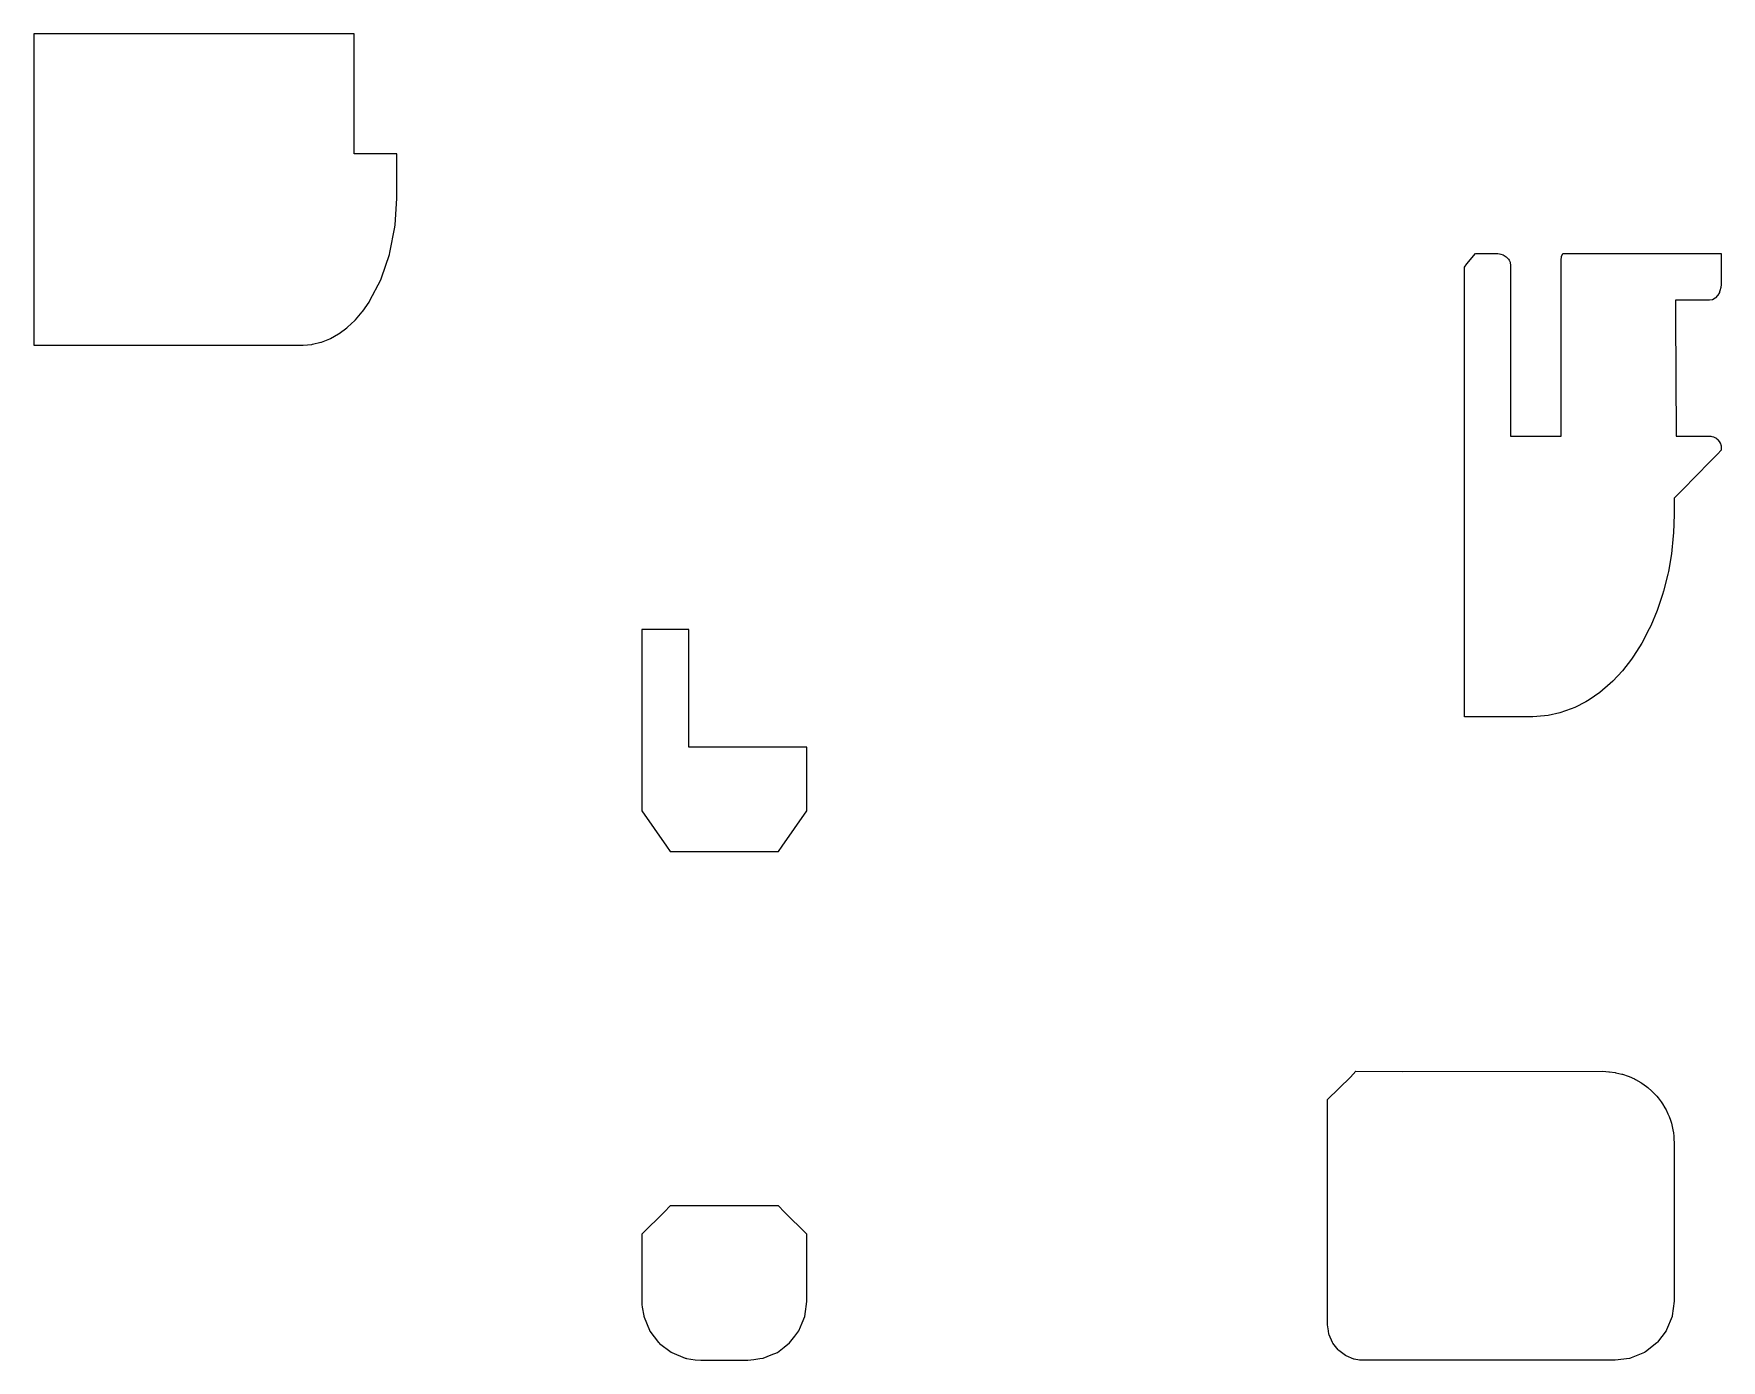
# Model space of a CAD drawing. Header units: metres. Extents: x 2.4 to 74, y -16 to 40.3.
import ezdxf

# ---------------------------------------------------------------- set-up
doc = ezdxf.new("R2010")
doc.units = ezdxf.units.M

msp = doc.modelspace()

# ---------------------------------------------------------------- linework, layer by layer
for p, q in [((12.006, 40.268), (2.4, 40.268)), ((2.4, 40.268), (2.4, 36.65)), ((16, 40.268), (12.006, 40.268)), ((16, 38.569), (16, 40.268)), ((16, 35.174), (16, 38.569)), ((16, 38.569), (16, 38.569)), ((2.4, 36.65), (2.4, 28.307)), ((16.004, 35.174), (16, 35.174)), ((17.8, 35.174), (16.004, 35.174)), ((17.8, 34.528), (17.8, 35.174)), ((17.8, 33.482), (17.8, 34.528)), ((17.729, 32.161), (17.8, 33.284)), ((17.8, 33.284), (17.8, 33.482)), ((17.513, 30.99), (17.723, 32.07)), ((17.723, 32.07), (17.729, 32.161)), ((17.154, 29.908), (17.496, 30.903)), ((17.496, 30.903), (17.513, 30.99)), ((63.211, 30.507), (63.567, 30.951)), ((63.567, 30.951), (64.23, 30.951)), ((64.23, 30.951), (64.427, 30.951)), ((64.427, 30.951), (64.521, 30.942)), ((64.521, 30.942), (64.592, 30.934)), ((64.592, 30.934), (64.651, 30.915)), ((64.651, 30.915), (64.746, 30.884)), ((64.746, 30.884), (64.791, 30.857)), ((64.791, 30.857), (64.878, 30.805)), ((64.878, 30.805), (64.908, 30.774)), ((67.217, 30.787), (67.219, 30.799)), ((67.219, 30.799), (67.226, 30.817)), ((67.226, 30.817), (67.277, 30.951)), ((67.277, 30.951), (69.193, 30.951)), ((69.193, 30.951), (70.756, 30.951)), ((70.756, 30.951), (72.265, 30.951)), ((72.265, 30.951), (74, 30.951)), ((74, 30.951), (74, 29.681)), ((63.1, 30.369), (63.211, 30.507)), ((63.1, 27.416), (63.1, 30.369)), ((64.908, 30.774), (64.979, 30.701)), ((64.979, 30.701), (64.997, 30.668)), ((64.997, 30.668), (65.043, 30.581)), ((65.043, 30.581), (65.049, 30.547)), ((65.049, 30.547), (65.065, 30.451)), ((65.065, 30.451), (65.065, 27.961)), ((67.208, 30.692), (67.217, 30.787)), ((67.208, 23.371), (67.208, 30.692)), ((16.666, 28.955), (17.126, 29.827)), ((17.126, 29.827), (17.154, 29.908)), ((73.944, 29.361), (73.931, 29.315)), ((73.984, 29.5), (73.944, 29.361)), ((73.996, 29.63), (73.984, 29.5)), ((74, 29.681), (73.996, 29.63)), ((16.359, 28.505), (16.628, 28.884)), ((16.628, 28.884), (16.666, 28.955)), ((72.073, 28.961), (72.053, 28.961)), ((72.053, 28.961), (72.053, 28.309)), ((72.258, 28.961), (72.073, 28.961)), ((72.852, 28.961), (72.258, 28.961)), ((73.5, 28.961), (72.852, 28.961)), ((73.506, 28.962), (73.5, 28.961)), ((73.625, 28.985), (73.506, 28.962)), ((73.632, 28.987), (73.625, 28.985)), ((73.74, 29.051), (73.632, 28.987)), ((73.749, 29.057), (73.74, 29.051)), ((73.757, 29.064), (73.749, 29.057)), ((73.847, 29.163), (73.757, 29.064)), ((73.856, 29.176), (73.847, 29.163)), ((73.92, 29.296), (73.856, 29.176)), ((73.931, 29.315), (73.92, 29.296)), ((2.4, 28.307), (2.4, 27.943)), ((2.4, 27.943), (2.4, 27.641)), ((15.711, 27.82), (16.022, 28.11)), ((16.022, 28.11), (16.046, 28.137)), ((16.046, 28.137), (16.338, 28.474)), ((16.338, 28.474), (16.359, 28.505)), ((65.065, 27.961), (65.065, 23.2)), ((72.053, 28.309), (72.092, 23.2)), ((2.4, 27.641), (2.4, 27.061)), ((14.609, 27.192), (14.961, 27.329)), ((14.961, 27.329), (14.989, 27.345)), ((14.989, 27.345), (15.331, 27.535)), ((15.331, 27.535), (15.357, 27.555)), ((15.357, 27.555), (15.686, 27.796)), ((15.686, 27.796), (15.711, 27.82)), ((63.1, 23.275), (63.1, 27.416)), ((2.4, 27.061), (3.254, 27.061)), ((3.254, 27.061), (13.8, 27.061)), ((13.8, 27.061), (13.829, 27.064)), ((13.829, 27.064), (14.192, 27.091)), ((14.192, 27.091), (14.221, 27.098)), ((14.221, 27.098), (14.58, 27.181)), ((14.58, 27.181), (14.609, 27.192)), ((63.1, 16.132), (63.1, 23.275)), ((65.065, 23.2), (66.974, 23.2)), ((66.974, 23.2), (67.208, 23.2)), ((67.208, 23.2), (67.208, 23.371)), ((72.092, 23.2), (72.283, 23.2)), ((72.283, 23.2), (72.29, 23.2)), ((72.29, 23.2), (72.786, 23.2)), ((72.786, 23.2), (72.8, 23.2)), ((72.8, 23.2), (72.849, 23.2)), ((72.849, 23.2), (73.5, 23.2)), ((73.5, 23.2), (73.503, 23.2)), ((73.503, 23.2), (73.549, 23.198)), ((73.549, 23.198), (73.552, 23.197)), ((73.552, 23.197), (73.598, 23.19)), ((73.598, 23.19), (73.683, 23.165)), ((73.683, 23.165), (73.691, 23.162)), ((73.691, 23.162), (73.768, 23.121)), ((73.768, 23.121), (73.778, 23.116)), ((73.778, 23.116), (73.786, 23.109)), ((73.786, 23.109), (73.854, 23.054)), ((73.854, 23.054), (73.862, 23.044)), ((73.862, 23.044), (73.916, 22.978)), ((73.916, 22.978), (73.953, 22.908)), ((73.686, 22.282), (73.557, 22.151)), ((73.842, 22.44), (73.686, 22.282)), ((74, 22.6), (73.842, 22.44)), ((73.953, 22.908), (73.962, 22.891)), ((73.962, 22.891), (73.984, 22.818)), ((73.984, 22.818), (73.99, 22.798)), ((73.99, 22.798), (73.992, 22.778)), ((73.992, 22.778), (74, 22.7)), ((74, 22.7), (74, 22.689)), ((74, 22.689), (74, 22.6)), ((73.155, 21.743), (72.129, 20.702)), ((73.29, 21.88), (73.155, 21.743)), ((73.449, 22.042), (73.29, 21.88)), ((73.557, 22.151), (73.449, 22.042)), ((72.043, 20.615), (72, 20.572)), ((72, 20.572), (72, 20.198)), ((72, 20.198), (72, 20.16)), ((72, 20.16), (72, 19.872)), ((72, 20.16), (72, 20.16)), ((72.085, 20.658), (72.043, 20.615)), ((72.128, 20.701), (72.085, 20.658)), ((72.129, 20.702), (72.128, 20.701)), ((72, 19.869), (71.973, 19.093)), ((72, 19.872), (72, 19.869)), ((71.966, 18.974), (71.886, 18.212)), ((71.973, 19.093), (71.966, 18.974)), ((71.886, 18.212), (71.755, 17.464)), ((71.732, 17.339), (71.551, 16.62)), ((71.755, 17.464), (71.732, 17.339)), ((71.507, 16.486), (71.281, 15.803)), ((71.551, 16.62), (71.507, 16.486)), ((63.1, 11.609), (63.1, 16.132)), ((71.281, 15.803), (71.009, 15.154)), ((71.009, 15.154), (70.944, 15.023)), ((29.125, 15), (28.2, 15)), ((28.2, 15), (28.2, 8.529)), ((30.2, 15), (29.125, 15)), ((30.2, 13.918), (30.2, 15)), ((70.633, 14.422), (70.281, 13.869)), ((70.944, 15.023), (70.633, 14.422)), ((30.2, 12.651), (30.2, 13.918)), ((70.195, 13.745), (69.812, 13.249)), ((70.281, 13.869), (70.195, 13.745)), ((69.812, 13.249), (69.397, 12.809)), ((30.2, 12.531), (30.2, 12.651)), ((30.2, 12.393), (30.2, 12.531)), ((30.2, 12.274), (30.2, 12.393)), ((30.2, 12.136), (30.2, 12.274)), ((68.85, 12.327), (68.389, 12.014)), ((69.289, 12.702), (68.85, 12.327)), ((69.397, 12.809), (69.289, 12.702)), ((30.2, 12.025), (30.2, 12.136)), ((30.2, 11.896), (30.2, 12.025)), ((30.2, 11.802), (30.2, 11.896)), ((30.2, 11.69), (30.2, 11.802)), ((30.2, 11.618), (30.2, 11.69)), ((30.2, 11.533), (30.2, 11.618)), ((30.2, 10.904), (30.2, 11.533)), ((63.1, 11.296), (63.1, 11.609)), ((67.151, 11.456), (66.654, 11.351)), ((67.639, 11.631), (67.151, 11.456)), ((67.785, 11.686), (67.639, 11.631)), ((68.261, 11.93), (67.785, 11.686)), ((68.389, 12.014), (68.261, 11.93)), ((30.2, 10), (30.2, 10.904)), ((65.433, 11.296), (63.1, 11.296)), ((66, 11.296), (65.433, 11.296)), ((66.501, 11.332), (66, 11.296)), ((66.654, 11.351), (66.501, 11.332)), ((32.561, 10), (30.2, 10)), ((35.2, 10), (32.561, 10)), ((35.2, 8.117), (35.2, 10)), ((28.2, 8.529), (28.2, 8.332)), ((28.2, 8.332), (28.2, 8.312)), ((28.2, 8.312), (28.2, 8.172)), ((28.2, 8.172), (28.2, 7.302)), ((35.2, 7.302), (35.2, 8.117)), ((28.2, 7.302), (29.25, 5.801)), ((34.15, 5.801), (35.2, 7.302)), ((35.2, 7.302), (35.2, 7.302)), ((29.25, 5.801), (29.4, 5.587)), ((34, 5.587), (34.15, 5.801)), ((29.4, 5.587), (30.082, 5.587)), ((30.082, 5.587), (34, 5.587)), ((57.3, -4.936), (58.264, -3.988)), ((58.264, -3.988), (58.5, -3.744)), ((58.5, -3.744), (60.456, -3.748)), ((60.456, -3.748), (68.973, -3.734)), ((68.973, -3.734), (69.226, -3.763)), ((69.226, -3.763), (69.253, -3.764)), ((69.253, -3.764), (69.501, -3.798)), ((69.501, -3.798), (69.531, -3.802)), ((69.531, -3.802), (69.779, -3.861)), ((69.779, -3.861), (69.812, -3.869)), ((69.812, -3.869), (70.054, -3.951)), ((70.054, -3.951), (70.093, -3.964)), ((70.093, -3.964), (70.324, -4.069)), ((70.324, -4.069), (70.368, -4.09)), ((70.368, -4.09), (70.583, -4.215)), ((70.583, -4.215), (70.634, -4.245)), ((70.634, -4.245), (70.829, -4.387)), ((57.3, -5.483), (57.3, -4.936)), ((70.829, -4.387), (70.885, -4.428)), ((70.885, -4.428), (71.057, -4.583)), ((71.057, -4.583), (71.117, -4.637)), ((71.117, -4.637), (71.265, -4.801)), ((71.265, -4.801), (71.326, -4.869)), ((71.326, -4.869), (71.448, -5.037)), ((57.3, -5.499), (57.3, -5.483)), ((57.3, -14.177), (57.3, -5.499)), ((71.448, -5.037), (71.509, -5.12)), ((71.509, -5.12), (71.607, -5.288)), ((71.607, -5.288), (71.663, -5.385)), ((71.663, -5.385), (71.738, -5.549)), ((71.738, -5.549), (71.788, -5.66)), ((71.788, -5.66), (71.842, -5.818)), ((71.842, -5.818), (71.884, -5.94)), ((71.884, -5.94), (71.919, -6.089)), ((71.919, -6.089), (71.95, -6.221)), ((71.95, -6.221), (71.969, -6.36)), ((71.969, -6.36), (71.988, -6.498)), ((71.988, -6.498), (71.994, -6.637)), ((71.994, -6.637), (72, -6.76)), ((72, -6.76), (72, -6.977)), ((72, -6.76), (72, -6.76)), ((72, -6.977), (72, -7.164)), ((72, -7.164), (72, -13.5)), ((29.164, -9.698), (28.2, -10.646)), ((29.4, -9.454), (29.164, -9.698)), ((29.917, -9.454), (29.4, -9.454)), ((34, -9.454), (29.917, -9.454)), ((34.236, -9.698), (34, -9.454)), ((35.2, -10.646), (34.236, -9.698)), ((28.2, -10.646), (28.2, -10.903)), ((35.2, -10.856), (35.2, -10.646)), ((28.2, -10.903), (28.2, -13.5)), ((35.2, -13.5), (35.2, -10.856)), ((35.2, -10.856), (35.2, -10.856)), ((28.2, -13.5), (28.206, -13.631)), ((35.194, -13.616), (35.2, -13.5)), ((72, -13.5), (71.92, -14.111)), ((28.206, -13.631), (28.212, -13.745)), ((28.212, -13.745), (28.28, -14.118)), ((28.28, -14.118), (28.283, -14.136)), ((28.283, -14.136), (28.293, -14.169)), ((28.293, -14.169), (28.525, -14.729)), ((35.007, -14.407), (35.115, -14.147)), ((35.115, -14.147), (35.143, -13.936)), ((35.143, -13.936), (35.194, -13.616)), ((57.3, -14.329), (57.3, -14.177)), ((71.915, -14.147), (71.679, -14.716)), ((71.92, -14.111), (71.915, -14.147)), ((28.525, -14.729), (28.541, -14.76)), ((28.541, -14.76), (28.911, -15.241)), ((34.468, -15.268), (34.694, -14.973)), ((34.694, -14.973), (34.865, -14.75)), ((34.865, -14.75), (35.007, -14.407)), ((57.3, -14.5), (57.3, -14.329)), ((57.319, -14.669), (57.3, -14.5)), ((57.334, -14.759), (57.319, -14.669)), ((57.351, -14.888), (57.334, -14.759)), ((57.365, -14.922), (57.351, -14.888)), ((57.501, -15.25), (57.365, -14.922)), ((71.665, -14.75), (71.29, -15.239)), ((71.679, -14.716), (71.665, -14.75)), ((28.911, -15.241), (28.932, -15.268)), ((28.932, -15.268), (28.957, -15.288)), ((28.957, -15.288), (29.441, -15.659)), ((29.441, -15.659), (29.468, -15.674)), ((29.468, -15.674), (30.034, -15.908)), ((33.69, -15.773), (33.95, -15.665)), ((33.95, -15.665), (34.245, -15.439)), ((34.245, -15.439), (34.468, -15.268)), ((57.523, -15.279), (57.501, -15.25)), ((57.739, -15.561), (57.523, -15.279)), ((57.769, -15.583), (57.739, -15.561)), ((58.05, -15.799), (57.769, -15.583)), ((70.75, -15.665), (70.181, -15.901)), ((70.779, -15.643), (70.75, -15.665)), ((71.268, -15.268), (70.779, -15.643)), ((71.29, -15.239), (71.268, -15.268)), ((30.034, -15.908), (30.062, -15.917)), ((30.062, -15.917), (30.09, -15.92)), ((30.09, -15.92), (30.465, -15.977)), ((30.465, -15.977), (30.7, -16)), ((30.7, -16), (31.645, -16)), ((31.645, -16), (32.7, -16)), ((32.7, -16), (32.959, -15.974)), ((32.959, -15.974), (33.208, -15.933)), ((33.208, -15.933), (33.347, -15.915)), ((33.347, -15.915), (33.69, -15.773)), ((58.084, -15.813), (58.05, -15.799)), ((58.412, -15.949), (58.084, -15.813)), ((58.424, -15.951), (58.412, -15.949)), ((58.648, -15.992), (58.424, -15.951)), ((58.677, -15.995), (58.648, -15.992)), ((58.706, -15.997), (58.677, -15.995)), ((58.738, -15.999), (58.706, -15.997)), ((58.768, -15.999), (58.738, -15.999)), ((58.8, -16), (58.768, -15.999)), ((64.827, -16), (58.8, -16)), ((69.5, -16), (64.827, -16)), ((70.111, -15.92), (69.5, -16)), ((70.147, -15.915), (70.111, -15.92)), ((70.181, -15.901), (70.147, -15.915))]:
    msp.add_line(p, q)

doc.saveas('drawing.dxf')
